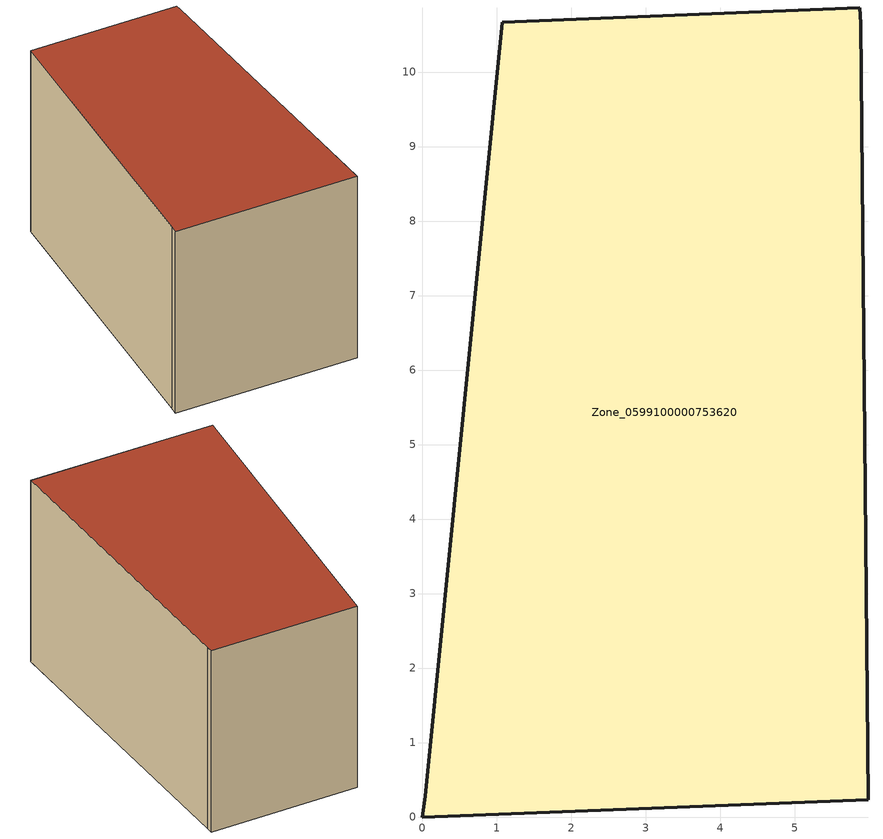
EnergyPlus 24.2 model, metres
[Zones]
Zone_0599100000753620
 floor ground (C_G): 0.04,0.28 1.07,10.67 5.87,10.86 5.88,10.66 5.99,0.23 0,0 z0.64
 wall outside (C_F): 1.07,10.67 0.04,0.28 0,0 5.99,0.23 5.88,10.66 5.87,10.86 1.07,10.67 z0.64:6.66
 roof outside (C_R): 5.99,0.23 5.88,10.66 5.87,10.86 1.07,10.67 0.04,0.28 0,0 z6.66
[BUILDING]
Pand.0599100000753620: North Axis=0; Terrain=City; Loads Convergence Tolerance Value=0.04; Temperature Convergence Tolerance Value=0.4; Solar Distribution=FullExterior; Maximum Number of Warmup Days=25; Minimum Number of Warmup Days=1
[Site:Location]
Rotterdam.The.Hague.AP_ZH_NLD Design_Conditions: Latitude=51.96; Longitude=4.45; Time Zone=1; Elevation=-4.5
[SITE:GROUNDTEMPERATURE:BUILDINGSURFACE]
18, 18, 18, 18, 18, 18, 18, 18, 18, 18, 18, 18
[MATERIAL] Thermal Absorptance=0.9; Solar Absorptance=0.7; Visible Absorptance=0.7
Name | Roughness | Thickness | Conductivity | Density | Specific Heat
G.TI.2006-2014 | MediumSmooth | 0.15 | 0.06 | 540 | 1210
F.TI.2006-2014 | Rough | 0.3 | 0.12 | 1920 | 840
R.TI.2006-2014 | MediumRough | 0.2 | 0.08 | 1500 | 1000
[CONSTRUCTION]
C_G: G.TI.2006-2014
C_F: F.TI.2006-2014
C_R: R.TI.2006-2014
[ZONE]
Zone_0599100000753620: Type=1; Multiplier=1; Ceiling Height=Autocalculate; Volume=Autocalculate; Floor Area=autocalculate; Part of Total Floor Area=Yes
[ZONEINFILTRATION:DESIGNFLOWRATE]
Infil_Zone_0599100000753620: Zone or ZoneList or Space or SpaceList=Zone_0599100000753620; Schedule=AlwaysOn; Design Flow Rate Calculation Method=Flow/Area; Flow Rate per Floor Area=0.0015; Constant Term Coefficient=1; Temperature Term Coefficient=0; Velocity Term Coefficient=0; Velocity Squared Term Coefficient=0
[HVACTEMPLATE:ZONE:IDEALLOADSAIRSYSTEM]
Zone_0599100000753620: Maximum Heating Supply Air Temperature=50; Minimum Cooling Supply Air Temperature=13; Maximum Heating Supply Air Humidity Ratio=0.0156; Minimum Cooling Supply Air Humidity Ratio=0.0077; Heating Limit=NoLimit; Cooling Limit=NoLimit; Dehumidification Control Type=ConstantSensibleHeatRatio; Cooling Sensible Heat Ratio=0.7; Dehumidification Setpoint=60; Humidification Control Type=None; Humidification Setpoint=30; Outdoor Air Method=None; Outdoor Air Flow Rate per Person=0.00944; Outdoor Air Flow Rate per Zone Floor Area=0; Outdoor Air Flow Rate per Zone=0; Demand Controlled Ventilation Type=None; Outdoor Air Economizer Type=NoEconomizer; Heat Recovery Type=None; Sensible Heat Recovery Effectiveness=0.7; Latent Heat Recovery Effectiveness=0.65
[ZONECONTROL:THERMOSTAT]
ThermostatControl_Zone_0599100000753620: Zone or ZoneList=Zone_0599100000753620; Control Type Schedule=DualSetpointControlType; Control 1=Thermostat_Zone_0599100000753620; Temperature Difference Between Cutout And Setpoint=0
[THERMOSTATSETPOINT:DUALSETPOINT]
Thermostat_Zone_0599100000753620: Heating Setpoint Temperature Schedule=HeatingSetpoint_Zone_0599100000753620; Cooling Setpoint Temperature Schedule=CoolingSetpoint_Zone_0599100000753620
[SCHEDULE:COMPACT]
HeatingSetpoint_Zone_0599100000753620: Through: 12/31, For: AllDays, Until: 24:00, 21
CoolingSetpoint_Zone_0599100000753620: Through: 12/31, For: AllDays, Until: 24:00, 24
DualSetpointControlType: Through: 12/31, For: AllDays, Until: 24:00, 4
AlwaysOn: Through: 12/31, For: AllDays, Until: 24:00, 1
